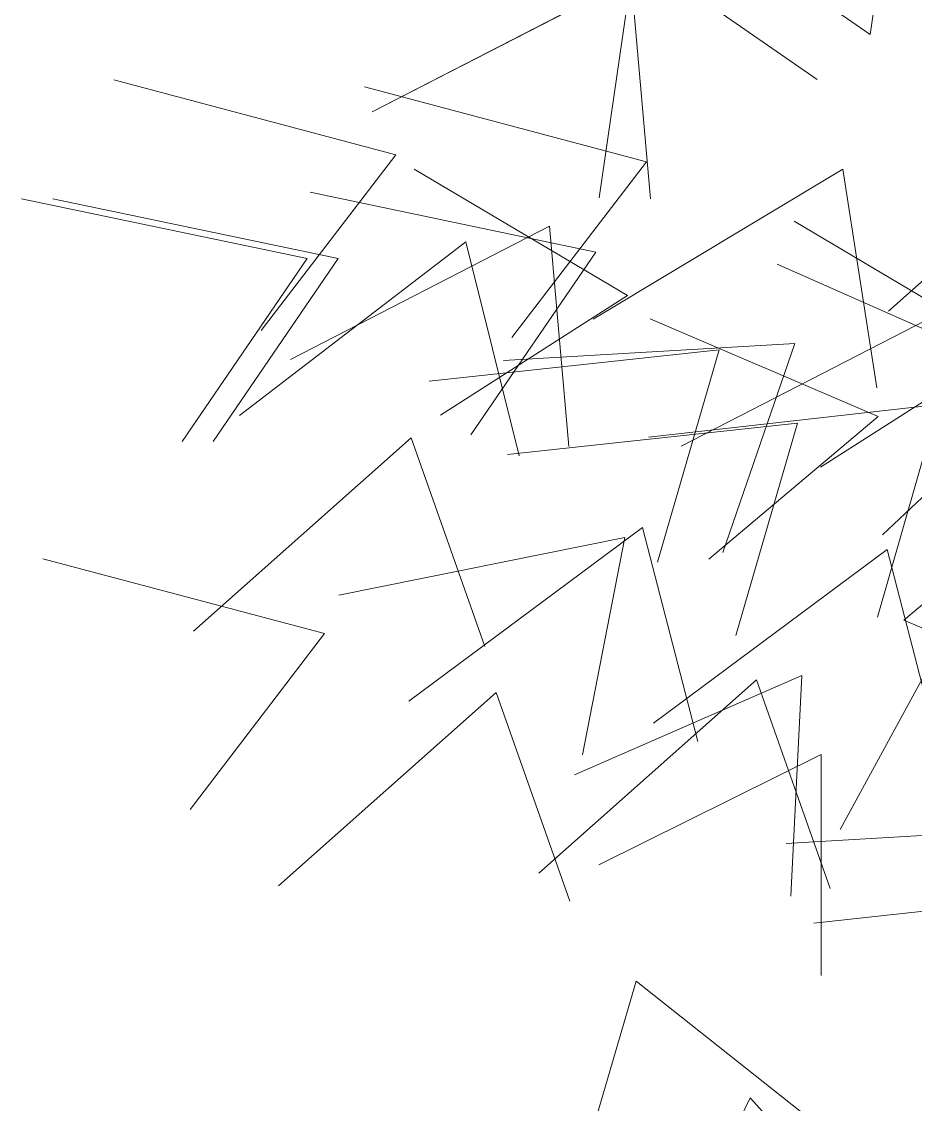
# Model space of a CAD drawing. Extents: x -188 to -80, y -94 to -51.
# Drawn here: x -188.213 to -184.982, y -73.359 to -69.443 of the extents above; entities that cross this region are included whole.
import ezdxf

# ---------------------------------------------------------------- set-up
doc = ezdxf.new("R2010")
doc.units = 0
doc.header["$LTSCALE"] = 96
doc.header["$MEASUREMENT"] = 0
doc.layers.add('A-FURN-MAIN-0', color=96, linetype='Continuous', lineweight=5)
doc.layers.add('A-FURN-MAIN-1', color=94, linetype='Continuous', lineweight=5)

msp = doc.modelspace()

# ---------------------------------------------------------------- linework, layer by layer
at = {"layer": 'A-FURN-MAIN-0'}
for points, invisible_edges in [([(-185.8045, -69.032, 6), (-185.1454, -69.4888, 6), (-185.0165, -68.6037, 5.2)], 8), ([(-185.0165, -68.6037, 5.2), (-185.1454, -69.4888, 6), (-185.8045, -69.032, 6)], 8), ([(-185.8045, -69.032, 6), (-185.1454, -69.4888, 6), (-185.0165, -68.6037, 5.2)], 8), ([(-185.0165, -68.6037, 5.2), (-185.1454, -69.4888, 6), (-185.8045, -69.032, 6)], 8), ([(-185.9399, -70.0833, 8.2616), (-186.0093, -69.2863, 8.2616), (-186.9464, -69.7688, 7.6824)], 8), ([(-186.9464, -69.7688, 7.6824), (-186.0093, -69.2863, 8.2616), (-185.9399, -70.0833, 8.2616)], 8), ([(-185.9399, -70.0833, 8.2616), (-186.0093, -69.2863, 8.2616), (-186.9464, -69.7688, 7.6824)], 8), ([(-186.9464, -69.7688, 7.6824), (-186.0093, -69.2863, 8.2616), (-185.9399, -70.0833, 8.2616)], 8), ([(-186.589, -70.9376, 7.6185), (-186.1373, -70.2762, 7.6185), (-187.1696, -70.0601, 7.0394)], 8), ([(-187.1696, -70.0601, 7.0394), (-186.1373, -70.2762, 7.6185), (-186.589, -70.9376, 7.6185)], 8), ([(-186.589, -70.9376, 7.6185), (-186.1373, -70.2762, 7.6185), (-187.1696, -70.0601, 7.0394)], 8), ([(-187.1696, -70.0601, 7.0394), (-186.1373, -70.2762, 7.6185), (-186.589, -70.9376, 7.6185)], 8), ([(-187.6326, -70.9608, 8.1792), (-187.1809, -70.2994, 8.1792), (-188.2132, -70.0833, 7.6)], 8), ([(-188.2132, -70.0833, 7.6), (-187.1809, -70.2994, 8.1792), (-187.6326, -70.9608, 8.1792)], 15), ([(-187.6326, -70.9608, 8.1792), (-187.1809, -70.2994, 8.1792), (-188.2132, -70.0833, 7.6)], 8), ([(-188.2132, -70.0833, 7.6), (-187.1809, -70.2994, 8.1792), (-187.6326, -70.9608, 8.1792)], 15), ([(-187.6326, -70.9608, 8.1792), (-187.1809, -70.2994, 8.1792), (-188.2132, -70.0833, 7.6)], 8), ([(-188.2132, -70.0833, 7.6), (-187.1809, -70.2994, 8.1792), (-187.6326, -70.9608, 8.1792)], 15), ([(-187.6326, -70.9608, 8.1792), (-187.1809, -70.2994, 8.1792), (-188.2132, -70.0833, 7.6)], 8), ([(-188.2132, -70.0833, 7.6), (-187.1809, -70.2994, 8.1792), (-187.6326, -70.9608, 8.1792)], 15), ([(-187.5205, -70.9608, 7.8998), (-187.0688, -70.2994, 7.8998), (-188.1011, -70.0833, 7.3206)], 8), ([(-188.1011, -70.0833, 7.3206), (-187.0688, -70.2994, 7.8998), (-187.5205, -70.9608, 7.8998)], 8), ([(-187.5205, -70.9608, 7.8998), (-187.0688, -70.2994, 7.8998), (-188.1011, -70.0833, 7.3206)], 8), ([(-188.1011, -70.0833, 7.3206), (-187.0688, -70.2994, 7.8998), (-187.5205, -70.9608, 7.8998)], 8), ([(-186.2352, -70.9792, 8.9792), (-186.3046, -70.1822, 8.9792), (-187.2416, -70.6647, 8.4)], 8), ([(-187.2416, -70.6647, 8.4), (-186.3046, -70.1822, 8.9792), (-186.2352, -70.9792, 8.9792)], 8), ([(-186.2352, -70.9792, 8.9792), (-186.3046, -70.1822, 8.9792), (-187.2416, -70.6647, 8.4)], 8), ([(-187.2416, -70.6647, 8.4), (-186.3046, -70.1822, 8.9792), (-186.2352, -70.9792, 8.9792)], 8), ([(-186.414, -71.0136, 6.2215), (-186.6071, -70.2387, 6.2215), (-187.4252, -70.8676, 5.7266)], 8), ([(-187.4252, -70.8676, 5.7266), (-186.6071, -70.2387, 6.2215), (-186.414, -71.0136, 6.2215)], 8), ([(-186.414, -71.0136, 6.2215), (-186.6071, -70.2387, 6.2215), (-187.4252, -70.8676, 5.7266)], 8), ([(-187.4252, -70.8676, 5.7266), (-186.6071, -70.2387, 6.2215), (-186.414, -71.0136, 6.2215)], 8), ([(-184.8224, -71.2933, 7.7792), (-184.8919, -70.4963, 7.7792), (-185.8289, -70.9788, 7.2)], 8), ([(-185.8289, -70.9788, 7.2), (-184.8919, -70.4963, 7.7792), (-184.8224, -71.2933, 7.7792)], 8), ([(-184.8224, -71.2933, 7.7792), (-184.8919, -70.4963, 7.7792), (-185.8289, -70.9788, 7.2)], 8), ([(-185.8289, -70.9788, 7.2), (-184.8919, -70.4963, 7.7792), (-184.8224, -71.2933, 7.7792)], 8), ([(-185.6786, -71.3629, 6.4416), (-185.4176, -70.6063, 6.4416), (-186.4705, -70.6686, 5.8625)], 8), ([(-186.4705, -70.6686, 5.8625), (-185.4176, -70.6063, 6.4416), (-185.6786, -71.3629, 6.4416)], 8), ([(-185.6786, -71.3629, 6.4416), (-185.4176, -70.6063, 6.4416), (-186.4705, -70.6686, 5.8625)], 8), ([(-186.4705, -70.6686, 5.8625), (-185.4176, -70.6063, 6.4416), (-185.6786, -71.3629, 6.4416)], 8), ([(-185.1183, -71.5965, 10.4763), (-184.8985, -70.8271, 10.4763), (-185.9465, -70.9457, 9.8971)], 8), ([(-185.9465, -70.9457, 9.8971), (-184.8985, -70.8271, 10.4763), (-185.1183, -71.5965, 10.4763)], 8), ([(-185.1183, -71.5965, 10.4763), (-184.8985, -70.8271, 10.4763), (-185.9465, -70.9457, 9.8971)], 8), ([(-185.9465, -70.9457, 9.8971), (-184.8985, -70.8271, 10.4763), (-185.1183, -71.5965, 10.4763)], 8), ([(-184.4108, -71.0911, 6), (-185.0239, -71.6077, 6), (-184.1989, -71.9603, 5.2)], 8), ([(-184.1989, -71.9603, 5.2), (-185.0239, -71.6077, 6), (-184.4108, -71.0911, 6)], 8), ([(-184.4108, -71.0911, 6), (-185.0239, -71.6077, 6), (-184.1989, -71.9603, 5.2)], 8), ([(-184.1989, -71.9603, 5.2), (-185.0239, -71.6077, 6), (-184.4108, -71.0911, 6)], 8), ([(-185.7686, -72.0471, 6.744), (-185.9681, -71.2722, 6.744), (-186.8132, -71.9012, 6.1648)], 8), ([(-186.8132, -71.9012, 6.1648), (-185.9681, -71.2722, 6.744), (-185.7686, -72.0471, 6.744)], 8), ([(-185.7686, -72.0471, 6.744), (-185.9681, -71.2722, 6.744), (-186.8132, -71.9012, 6.1648)], 8), ([(-186.8132, -71.9012, 6.1648), (-185.9681, -71.2722, 6.744), (-185.7686, -72.0471, 6.744)], 8), ([(-184.8842, -72.1264, 7.7792), (-185.0837, -71.3515, 7.7792), (-185.9288, -71.9804, 7.2)], 8), ([(-185.9288, -71.9804, 7.2), (-185.0837, -71.3515, 7.7792), (-184.8842, -72.1264, 7.7792)], 8), ([(-184.8842, -72.1264, 7.7792), (-185.0837, -71.3515, 7.7792), (-185.9288, -71.9804, 7.2)], 8), ([(-185.9288, -71.9804, 7.2), (-185.0837, -71.3515, 7.7792), (-184.8842, -72.1264, 7.7792)], 8), ([(-185.4319, -72.6063, 6.8), (-185.3923, -71.8073, 6.8), (-186.2141, -72.1674, 6)], 8), ([(-186.2141, -72.1674, 6), (-185.3923, -71.8073, 6.8), (-185.4319, -72.6063, 6.8)], 8), ([(-185.4319, -72.6063, 6.8), (-185.3923, -71.8073, 6.8), (-186.2141, -72.1674, 6)], 8), ([(-186.2141, -72.1674, 6), (-185.3923, -71.8073, 6.8), (-185.4319, -72.6063, 6.8)], 8), ([(-184.6568, -73.1099, 7.2), (-184.3957, -72.3534, 7.2), (-185.4487, -72.4157, 6.6208)], 8), ([(-185.4487, -72.4157, 6.6208), (-184.3957, -72.3534, 7.2), (-184.6568, -73.1099, 7.2)], 8), ([(-184.6568, -73.1099, 7.2), (-184.3957, -72.3534, 7.2), (-185.4487, -72.4157, 6.6208)], 8), ([(-185.4487, -72.4157, 6.6208), (-184.3957, -72.3534, 7.2), (-184.6568, -73.1099, 7.2)], 8), ([(-185.3638, -73.4112, 10.5321), (-185.9919, -72.9129, 10.5321), (-186.2854, -73.9224, 9.953)], 8), ([(-186.2854, -73.9224, 9.953), (-185.9919, -72.9129, 10.5321), (-185.3638, -73.4112, 10.5321)], 8), ([(-185.3638, -73.4112, 10.5321), (-185.9919, -72.9129, 10.5321), (-186.2854, -73.9224, 9.953)], 8), ([(-186.2854, -73.9224, 9.953), (-185.9919, -72.9129, 10.5321), (-185.3638, -73.4112, 10.5321)], 8), ([(-185.042, -73.9297, 6.5792), (-185.5789, -73.3349, 6.5792), (-186.0357, -74.2822, 6)], 8), ([(-186.0357, -74.2822, 6), (-185.5789, -73.3349, 6.5792), (-185.042, -73.9297, 6.5792)], 8), ([(-185.042, -73.9297, 6.5792), (-185.5789, -73.3349, 6.5792), (-186.0357, -74.2822, 6)], 8), ([(-186.0357, -74.2822, 6), (-185.5789, -73.3349, 6.5792), (-185.042, -73.9297, 6.5792)], 8)]:
    msp.add_3dface(points, dxfattribs=dict(at, invisible_edges=invisible_edges))
at = {"layer": 'A-FURN-MAIN-1'}
for points, invisible_edges in [([(-186.1255, -70.0799, 6.8), (-185.9965, -69.1947, 7.6), (-185.3374, -69.6516, 7.6)], 8), ([(-185.3374, -69.6516, 7.6), (-185.9965, -69.1947, 7.6), (-186.1255, -70.0799, 6.8)], 8), ([(-186.1255, -70.0799, 6.8), (-185.9965, -69.1947, 7.6), (-185.3374, -69.6516, 7.6)], 8), ([(-185.3374, -69.6516, 7.6), (-185.9965, -69.1947, 7.6), (-186.1255, -70.0799, 6.8)], 8), ([(-187.8794, -69.653, 7.6), (-186.8602, -69.9239, 8.1792), (-187.3469, -70.5602, 8.1792)], 15), ([(-187.3469, -70.5602, 8.1792), (-186.8602, -69.9239, 8.1792), (-187.8794, -69.653, 7.6)], 8), ([(-187.8794, -69.653, 7.6), (-186.8602, -69.9239, 8.1792), (-187.3469, -70.5602, 8.1792)], 15), ([(-187.3469, -70.5602, 8.1792), (-186.8602, -69.9239, 8.1792), (-187.8794, -69.653, 7.6)], 8), ([(-187.8794, -69.653, 7.6), (-186.8602, -69.9239, 8.1792), (-187.3469, -70.5602, 8.1792)], 15), ([(-187.3469, -70.5602, 8.1792), (-186.8602, -69.9239, 8.1792), (-187.8794, -69.653, 7.6)], 8), ([(-187.8794, -69.653, 7.6), (-186.8602, -69.9239, 8.1792), (-187.3469, -70.5602, 8.1792)], 15), ([(-187.3469, -70.5602, 8.1792), (-186.8602, -69.9239, 8.1792), (-187.8794, -69.653, 7.6)], 8), ([(-186.9737, -69.6783, 7.0394), (-185.9546, -69.9492, 7.6185), (-186.4412, -70.5855, 7.6185)], 8), ([(-186.4412, -70.5855, 7.6185), (-185.9546, -69.9492, 7.6185), (-186.9737, -69.6783, 7.0394)], 8), ([(-186.9737, -69.6783, 7.0394), (-185.9546, -69.9492, 7.6185), (-186.4412, -70.5855, 7.6185)], 8), ([(-186.4412, -70.5855, 7.6185), (-185.9546, -69.9492, 7.6185), (-186.9737, -69.6783, 7.0394)], 8), ([(-185.0791, -70.49, 7.9706), (-184.3103, -69.8033, 8.329), (-184.0401, -70.5552, 8.329)], 8), ([(-184.0401, -70.5552, 8.329), (-184.3103, -69.8033, 8.329), (-185.0791, -70.49, 7.9706)], 8), ([(-185.0791, -70.49, 7.9706), (-184.3103, -69.8033, 8.329), (-184.0401, -70.5552, 8.329)], 8), ([(-184.0401, -70.5552, 8.329), (-184.3103, -69.8033, 8.329), (-185.0791, -70.49, 7.9706)], 8), ([(-186.7944, -69.9764, 5.2), (-186.0228, -70.4336, 6), (-186.6985, -70.8657, 6)], 8), ([(-186.6985, -70.8657, 6), (-186.0228, -70.4336, 6), (-186.7944, -69.9764, 5.2)], 8), ([(-186.7944, -69.9764, 5.2), (-186.0228, -70.4336, 6), (-186.6985, -70.8657, 6)], 8), ([(-186.6985, -70.8657, 6), (-186.0228, -70.4336, 6), (-186.7944, -69.9764, 5.2)], 8), ([(-186.1467, -70.5192, 6), (-185.2436, -69.9761, 6.5792), (-185.1215, -70.7668, 6.5792)], 8), ([(-185.1215, -70.7668, 6.5792), (-185.2436, -69.9761, 6.5792), (-186.1467, -70.5192, 6)], 8), ([(-186.1467, -70.5192, 6), (-185.2436, -69.9761, 6.5792), (-185.1215, -70.7668, 6.5792)], 8), ([(-185.1215, -70.7668, 6.5792), (-185.2436, -69.9761, 6.5792), (-186.1467, -70.5192, 6)], 8), ([(-185.4206, -70.1648, 11.2177), (-184.649, -70.622, 12.0177), (-185.3247, -71.0541, 12.0177)], 8), ([(-185.4206, -70.1648, 11.2177), (-184.649, -70.622, 12.0177), (-185.3247, -71.0541, 12.0177)], 8), ([(-185.4816, -70.3194, 11.8208), (-184.5184, -70.7479, 12.4), (-185.1002, -71.2992, 12.4)], 8), ([(-185.1002, -71.2992, 12.4), (-184.5184, -70.7479, 12.4), (-185.4816, -70.3194, 11.8208)], 8), ([(-185.4816, -70.3194, 11.8208), (-184.5184, -70.7479, 12.4), (-185.1002, -71.2992, 12.4)], 8), ([(-185.1002, -71.2992, 12.4), (-184.5184, -70.7479, 12.4), (-185.4816, -70.3194, 11.8208)], 8), ([(-185.9409, -70.5182, 4.2797), (-185.1159, -70.8708, 5.0797), (-185.729, -71.3873, 5.0797)], 8), ([(-185.729, -71.3873, 5.0797), (-185.1159, -70.8708, 5.0797), (-185.9409, -70.5182, 4.2797)], 8), ([(-185.9409, -70.5182, 4.2797), (-185.1159, -70.8708, 5.0797), (-185.729, -71.3873, 5.0797)], 8), ([(-185.729, -71.3873, 5.0797), (-185.1159, -70.8708, 5.0797), (-185.9409, -70.5182, 4.2797)], 8), ([(-185.9141, -71.3977, 9.8551), (-185.6908, -70.6293, 9.8551), (-186.7394, -70.7432, 9.2759)], 8), ([(-186.7394, -70.7432, 9.2759), (-185.6908, -70.6293, 9.8551), (-185.9141, -71.3977, 9.8551)], 8), ([(-185.9141, -71.3977, 9.8551), (-185.6908, -70.6293, 9.8551), (-186.7394, -70.7432, 9.2759)], 8), ([(-186.7394, -70.7432, 9.2759), (-185.6908, -70.6293, 9.8551), (-185.9141, -71.3977, 9.8551)], 8), ([(-186.4561, -71.0086, 5.8625), (-185.4075, -70.8947, 6.4416), (-185.6308, -71.6632, 6.4416)], 8), ([(-185.6308, -71.6632, 6.4416), (-185.4075, -70.8947, 6.4416), (-186.4561, -71.0086, 5.8625)], 8), ([(-186.4561, -71.0086, 5.8625), (-185.4075, -70.8947, 6.4416), (-185.6308, -71.6632, 6.4416)], 8), ([(-185.6308, -71.6632, 6.4416), (-185.4075, -70.8947, 6.4416), (-186.4561, -71.0086, 5.8625)], 8), ([(-187.5921, -71.648, 6.956), (-186.805, -70.9483, 7.5351), (-186.5387, -71.7031, 7.5351)], 8), ([(-186.5387, -71.7031, 7.5351), (-186.805, -70.9483, 7.5351), (-187.5921, -71.648, 6.956)], 8), ([(-187.5921, -71.648, 6.956), (-186.805, -70.9483, 7.5351), (-186.5387, -71.7031, 7.5351)], 8), ([(-186.5387, -71.7031, 7.5351), (-186.805, -70.9483, 7.5351), (-187.5921, -71.648, 6.956)], 8), ([(-187.0667, -71.5177, 4.2532), (-186.0329, -71.3089, 4.8324), (-186.1849, -72.0944, 4.8324)], 8), ([(-186.1849, -72.0944, 4.8324), (-186.0329, -71.3089, 4.8324), (-187.0667, -71.5177, 4.2532)], 8), ([(-187.0667, -71.5177, 4.2532), (-186.0329, -71.3089, 4.8324), (-186.1849, -72.0944, 4.8324)], 8), ([(-186.1849, -72.0944, 4.8324), (-186.0329, -71.3089, 4.8324), (-187.0667, -71.5177, 4.2532)], 8), ([(-188.1369, -71.3853, 7.6), (-187.1178, -71.6562, 8.1792), (-187.6044, -72.2925, 8.1792)], 8), ([(-187.6044, -72.2925, 8.1792), (-187.1178, -71.6562, 8.1792), (-188.1369, -71.3853, 7.6)], 8), ([(-188.1369, -71.3853, 7.6), (-187.1178, -71.6562, 8.1792), (-187.6044, -72.2925, 8.1792)], 8), ([(-187.6044, -72.2925, 8.1792), (-187.1178, -71.6562, 8.1792), (-188.1369, -71.3853, 7.6)], 8), ([(-185.2544, -72.365, 9.2), (-184.7621, -71.4606, 9.5584), (-184.2539, -72.0782, 9.5584)], 8), ([(-184.2539, -72.0782, 9.5584), (-184.7621, -71.4606, 9.5584), (-185.2544, -72.365, 9.2)], 8), ([(-185.2544, -72.365, 9.2), (-184.7621, -71.4606, 9.5584), (-184.2539, -72.0782, 9.5584)], 8), ([(-184.2539, -72.0782, 9.5584), (-184.7621, -71.4606, 9.5584), (-185.2544, -72.365, 9.2)], 8), ([(-186.3429, -72.5227, 6.6971), (-185.5559, -71.823, 7.2763), (-185.2896, -72.5778, 7.2763)], 8), ([(-185.2896, -72.5778, 7.2763), (-185.5559, -71.823, 7.2763), (-186.3429, -72.5227, 6.6971)], 8), ([(-186.3429, -72.5227, 6.6971), (-185.5559, -71.823, 7.2763), (-185.2896, -72.5778, 7.2763)], 8), ([(-185.2896, -72.5778, 7.2763), (-185.5559, -71.823, 7.2763), (-186.3429, -72.5227, 6.6971)], 8), ([(-187.2849, -72.5688, 4.8237), (-186.4979, -71.8691, 5.4029), (-186.2316, -72.6238, 5.4029)], 8), ([(-186.2316, -72.6238, 5.4029), (-186.4979, -71.8691, 5.4029), (-187.2849, -72.5688, 4.8237)], 8), ([(-187.2849, -72.5688, 4.8237), (-186.4979, -71.8691, 5.4029), (-186.2316, -72.6238, 5.4029)], 8), ([(-186.2316, -72.6238, 5.4029), (-186.4979, -71.8691, 5.4029), (-187.2849, -72.5688, 4.8237)], 8), ([(-186.1258, -72.493, 6), (-185.3229, -72.093, 6.8), (-185.3229, -72.893, 6.8)], 8), ([(-185.3229, -72.893, 6.8), (-185.3229, -72.093, 6.8), (-186.1258, -72.493, 6)], 8), ([(-186.1258, -72.493, 6), (-185.3229, -72.093, 6.8), (-185.3229, -72.893, 6.8)], 8), ([(-185.3229, -72.893, 6.8), (-185.3229, -72.093, 6.8), (-186.1258, -72.493, 6)], 8), ([(-185.349, -72.7034, 6.6208), (-184.3005, -72.5895, 7.2), (-184.5238, -73.358, 7.2)], 8), ([(-184.5238, -73.358, 7.2), (-184.3005, -72.5895, 7.2), (-185.349, -72.7034, 6.6208)], 8), ([(-185.349, -72.7034, 6.6208), (-184.3005, -72.5895, 7.2), (-184.5238, -73.358, 7.2)], 8), ([(-184.5238, -73.358, 7.2), (-184.3005, -72.5895, 7.2), (-185.349, -72.7034, 6.6208)], 8)]:
    msp.add_3dface(points, dxfattribs=dict(at, invisible_edges=invisible_edges))

doc.saveas('drawing.dxf')
